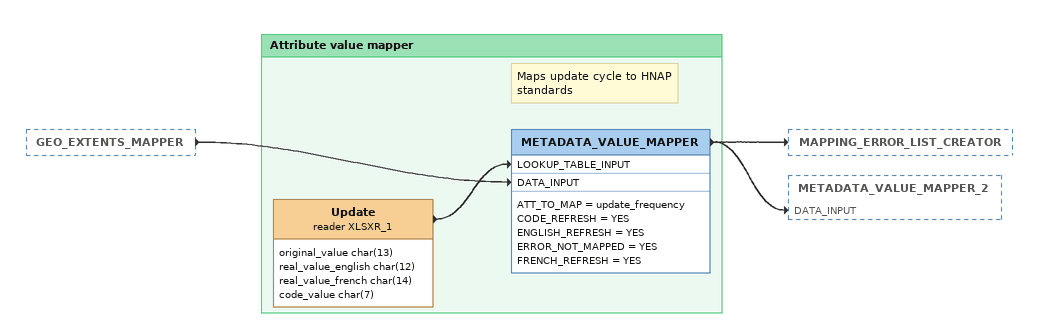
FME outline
GEO_EXTENTS_MAPPER [outside]
    -> METADATA_VALUE_MAPPER [DATA_INPUT]

Bookmark: Attribute value mapper
Update (reader XLSXR_1)
    attributes: original_value char(13), real_value_english char(12), real_value_french char(14), code_value char(7)
    -> METADATA_VALUE_MAPPER [LOOKUP_TABLE_INPUT]
Note: Maps update cycle to HNAP standards
METADATA_VALUE_MAPPER
    ATT_TO_MAP = update_frequency
    CODE_REFRESH = YES
    ENGLISH_REFRESH = YES
    ERROR_NOT_MAPPED = YES
    FRENCH_REFRESH = YES
    -> MAPPING_ERROR_LIST_CREATOR
    -> METADATA_VALUE_MAPPER_2 [DATA_INPUT]
